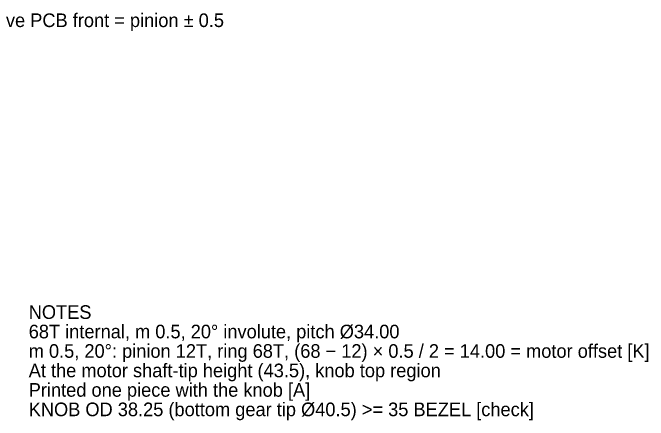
# Model space of a CAD drawing. Header units: millimetres. Extents: x -20 to 116, y -41 to 51.
# Drawn here: x 50.5 to 115.8, y 8.7 to 50.6 of the extents above; entities that cross this region are included whole.
import ezdxf

# ---------------------------------------------------------------- set-up
doc = ezdxf.new("R2010")
doc.units = ezdxf.units.MM
doc.layers.add('TEXT', color=7, linetype='CONTINUOUS')

msp = doc.modelspace()

# ---------------------------------------------------------------- texts
at = {"layer": 'TEXT'}
for s, p in [('band 40.0–44.0 above PCB front = pinion ± 0.5', (33.125, 49.11906)), ('NOTES', (52.125, 19.125)), ('68T internal, m 0.5, 20° involute, pitch Ø34.00', (52.125, 17.125)), ('m 0.5, 20°: pinion 12T, ring 68T, (68 − 12) × 0.5 / 2 = 14.00 = motor offset [K]', (52.125, 15.125)), ('At the motor shaft-tip height (43.5), knob top region', (52.125, 13.125)), ('Printed one piece with the knob [A]', (52.125, 11.125)), ('KNOB OD 38.25 (bottom gear tip Ø40.5) >= 35 BEZEL [check]', (52.125, 9.125))]:
    msp.add_text(s, height=1.4, dxfattribs=at).set_placement(p)

doc.saveas('drawing.dxf')
